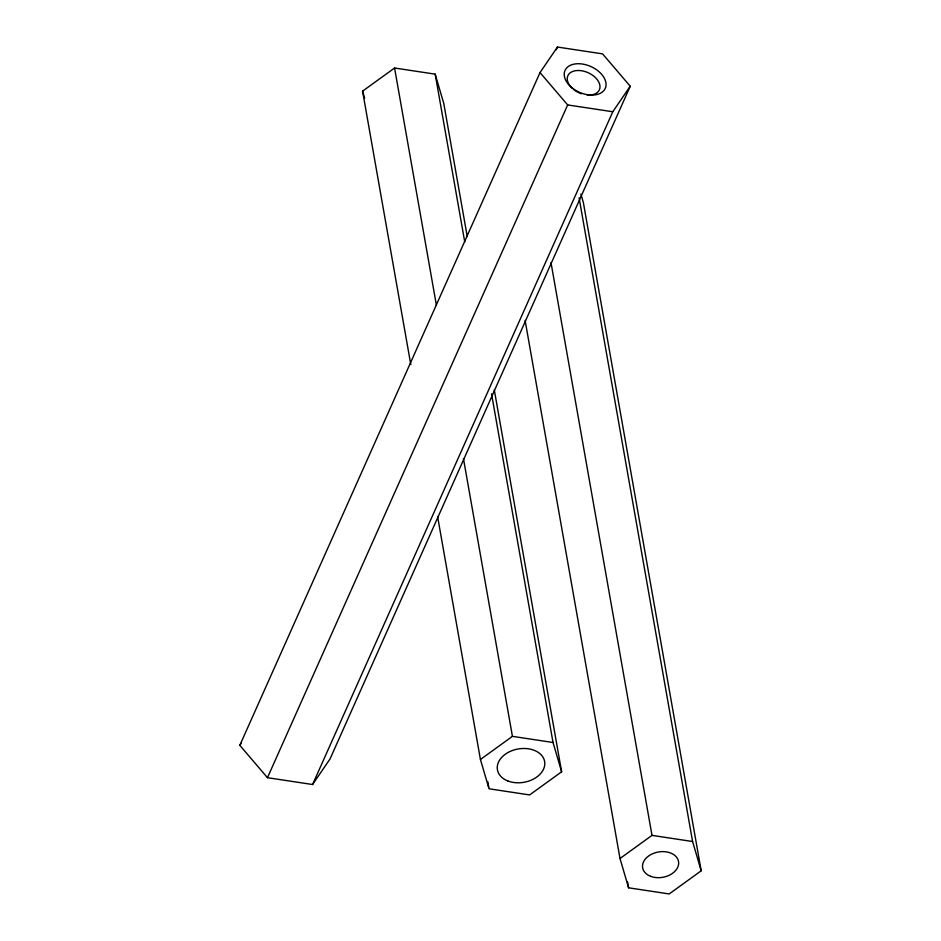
<?xml version="1.0" encoding="UTF-8"?>
<svg xmlns="http://www.w3.org/2000/svg" width="941" height="941" viewBox="0 0 941 941"><rect width="100%" height="100%" fill="white"/><g stroke="black" fill="none" stroke-linecap="round" stroke-linejoin="round"><path stroke-width="1.41" d="M239.814 745.331L540.016 72.575L557.46 47.05L602.569 53.872L630.235 86.231L330.02 758.987L312.577 784.512L267.467 777.689L239.814 745.331L241.39 743.014M556.272 49.732L557.46 47.05M267.467 777.689L567.67 104.933L540.016 72.575M312.577 784.512L612.779 111.756L630.235 86.231M410.794 364.567L362.579 91.159L394.573 68.011L435.177 74.151L443.776 103.451L467.242 236.532M480.428 759.493L512.422 736.344L553.026 742.496L561.624 771.785L529.618 794.933L489.026 788.781L480.428 759.493L437.577 516.456M620.001 858.51L651.995 835.373L692.588 841.513L701.186 870.801L669.192 893.95L628.6 887.81L620.001 858.51L525.102 320.375M567.67 104.933L612.779 111.756M580.891 194.093L583.349 202.468L701.186 870.801M362.579 91.159L364.626 98.135M579.08 197.763L692.588 841.513M550.979 262.504L651.995 835.373M627.576 882.023L628.6 887.81M494.284 389.88L561.624 771.785M435.177 74.151L464.76 241.966M491.543 393.856L553.026 742.496M394.573 68.011L436.412 305.26M463.454 458.596L512.422 736.344M487.756 781.548L488.767 787.335M572.551 88.619A17.244 11.021 24 0 1 574.045 71.01A17.244 11.021 24 0 1 598.57 81.679A17.244 11.021 24 0 1 587.149 94.97M581.467 93.747A17.244 11.021 24 0 1 578.339 92.465M577.339 91.959A17.244 11.021 24 0 1 573.634 89.536M507.94 781.006A23.948 16.903 -10 0 0 544.757 764.586A23.948 16.903 -10 0 0 510.387 751.33A23.948 16.903 -10 0 0 507.94 781.006M568.505 84.372A22.031 14.091 24 0 0 604.451 89.807A22.031 14.091 24 0 0 582.408 64.035A22.031 14.091 24 0 0 568.505 84.372M650.643 876.33A18.208 12.845 -10 0 0 678.626 863.862A18.208 12.845 -10 0 0 652.501 853.781A18.208 12.845 -10 0 0 650.643 876.33"/></g></svg>
